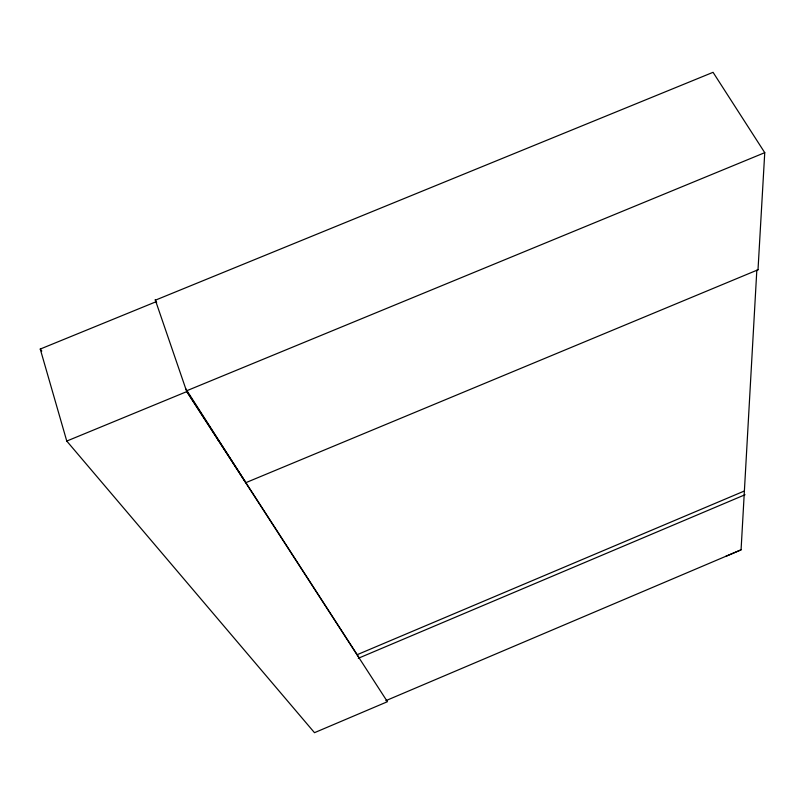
<?xml version="1.0" encoding="UTF-8"?>
<svg xmlns="http://www.w3.org/2000/svg" width="805" height="805" viewBox="0 0 805 805"><rect width="100%" height="100%" fill="white"/><g stroke="black" fill="none" stroke-linecap="round" stroke-linejoin="round"><path stroke-width="1.21" d="M725.788 556.356L741.073 549.835L756.821 270.279L758.008 269.776L764.75 152.668L713.059 72.319L155.355 300.185L156.673 302.318M385.826 700.682L741.073 549.835M357.158 654.696L744.384 491M358.305 658.279L745.048 494.733M758.008 269.776L245.857 482.658L185.784 388.825M764.75 152.668L186.478 390.858L359.221 657.896M66.765 441.06L186.74 391.633L387.426 701.708L314.493 732.681L66.765 441.06L40.25 349.058L155.908 301.805M40.25 349.058L41.81 351.04M217.974 439.55L218.236 440.295M155.184 299.651L186.74 391.633"/></g></svg>
